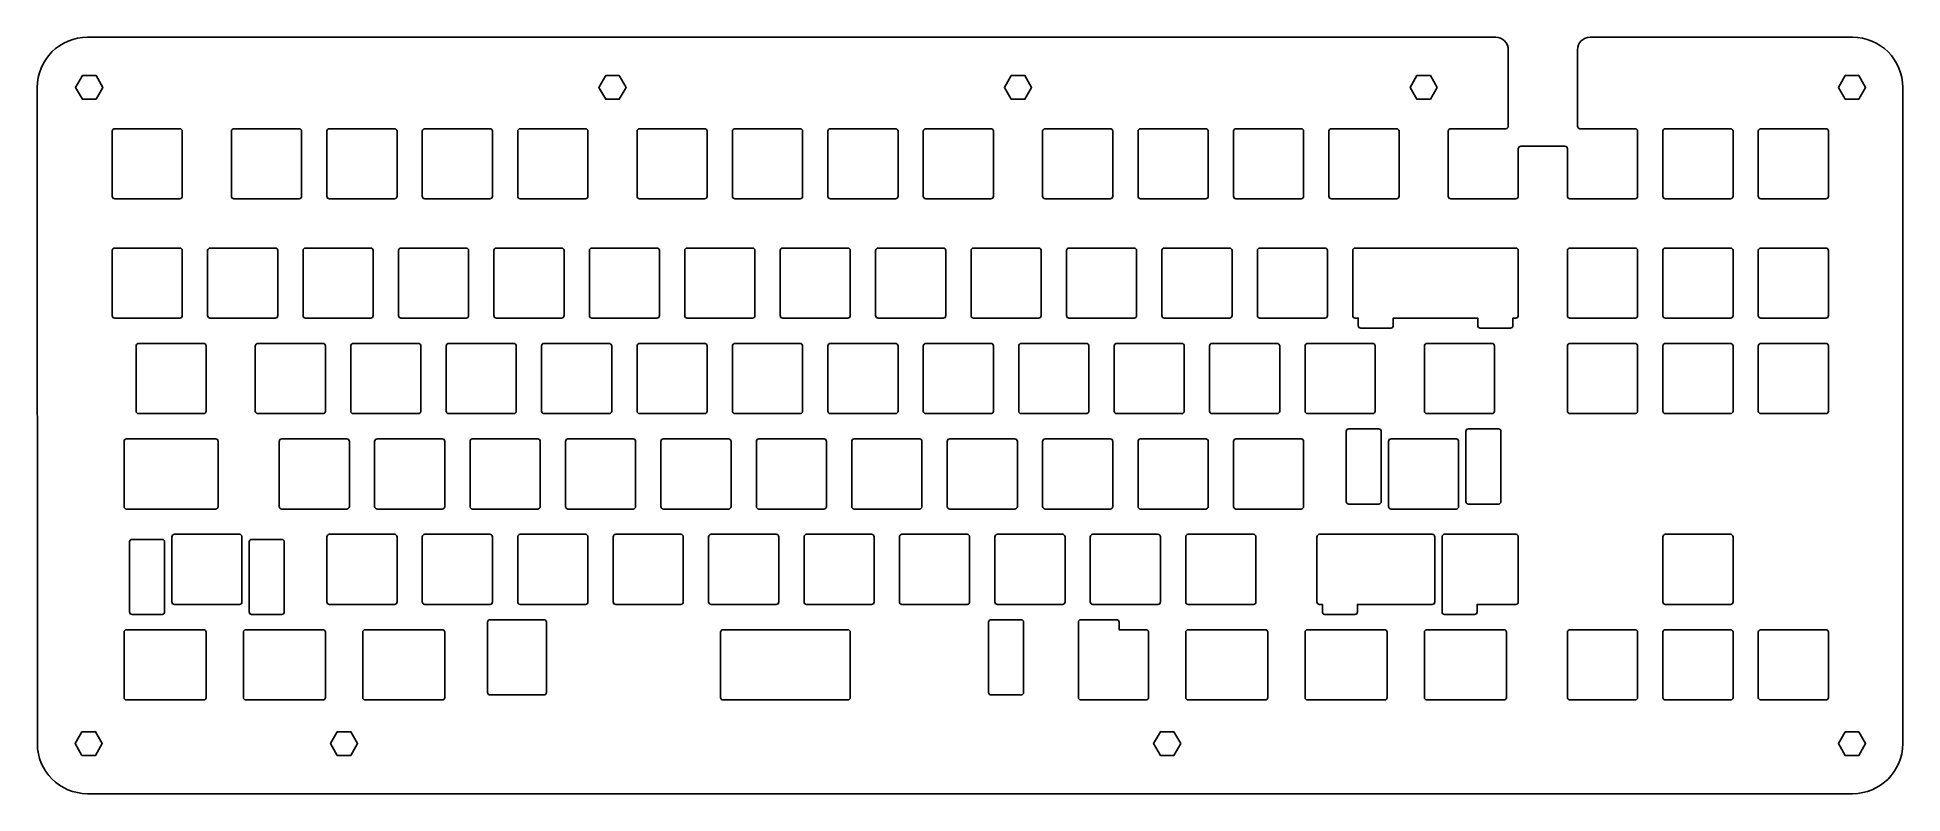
# Model space of a CAD drawing. Header units: millimetres. Extents: x -186 to 186, y -75 to 75.
import ezdxf

# ---------------------------------------------------------------- set-up
doc = ezdxf.new("R2010")
doc.units = ezdxf.units.MM
doc.layers.get('0').update_dxf_attribs({"linetype": 'CONTINUOUS'})

msp = doc.modelspace()

# ---------------------------------------------------------------- linework, layer by layer
for p, q in [((104.96, 75.49), (-176.19, 75.49)), ((176.19, 75.49), (123.77, 75.49)), ((107.46, 57.75), (107.46, 72.99)), ((121.27, 72.99), (121.27, 57.75)), ((-186.19, 65.49), (-186.18, -65.49)), ((186.19, -65.49), (186.19, 65.49)), ((95.46, 43.75), (95.46, 56.75)), ((95.96, 57.25), (106.96, 57.25)), ((121.77, 57.25), (132.77, 57.25)), ((133.27, 56.75), (133.27, 43.75)), ((109.46, 53.25), (109.46, 43.75)), ((118.77, 53.75), (109.96, 53.75)), ((119.27, 43.75), (119.27, 53.25)), ((108.96, 43.25), (95.96, 43.25)), ((132.77, 43.25), (119.77, 43.25)), ((-176.18, -75.49), (176.19, -75.49))]:
    msp.add_line(p, q)
for points in [[(-174.47, 63.14), (-173.12, 65.49), (-174.47, 67.84), (-177.19, 67.84), (-178.55, 65.49), (-177.19, 63.14)], [(-70.02, 67.84), (-72.73, 67.84), (-74.09, 65.49), (-72.73, 63.14), (-70.02, 63.14), (-68.66, 65.49)], [(8.23, 63.14), (10.95, 63.14), (12.3, 65.49), (10.95, 67.84), (8.23, 67.84), (6.88, 65.49)], [(93.27, 65.49), (91.91, 67.84), (89.2, 67.84), (87.84, 65.49), (89.2, 63.14), (91.91, 63.14)], [(174.72, 63.14), (177.43, 63.14), (178.79, 65.49), (177.43, 67.84), (174.72, 67.84), (173.36, 65.49)], [(-177.28, -67.84), (-174.57, -67.84), (-173.21, -65.49), (-174.57, -63.14), (-177.28, -63.14), (-178.64, -65.49)], [(-123.59, -67.84), (-122.24, -65.49), (-123.59, -63.14), (-126.31, -63.14), (-127.66, -65.49), (-126.31, -67.84)], [(42.07, -65.49), (40.71, -63.14), (38, -63.14), (36.64, -65.49), (38, -67.84), (40.71, -67.84)], [(174.71, -63.14), (173.36, -65.49), (174.71, -67.84), (177.43, -67.84), (178.78, -65.49), (177.43, -63.14)]]:
    msp.add_lwpolyline(points, close=True)
for points in [[(-157.74, 57.25, -0.414214), (-157.24, 56.75), (-157.24, 43.75, -0.414214), (-157.74, 43.25), (-170.74, 43.25, -0.414214), (-171.24, 43.75), (-171.24, 56.75, -0.414214), (-170.74, 57.25)], [(-133.93, 57.25), (-146.93, 57.25, 0.414214), (-147.43, 56.75), (-147.43, 43.75, 0.414214), (-146.93, 43.25), (-133.93, 43.25, 0.414214), (-133.43, 43.75), (-133.43, 56.75, 0.414214)], [(-114.38, 43.75), (-114.38, 56.75, 0.414214), (-114.88, 57.25), (-127.88, 57.25, 0.414214), (-128.38, 56.75), (-128.38, 43.75, 0.414214), (-127.88, 43.25), (-114.88, 43.25, 0.414214)], [(-109.33, 56.75, -0.414214), (-108.83, 57.25), (-95.83, 57.25, -0.414214), (-95.33, 56.75), (-95.33, 43.75, -0.414214), (-95.83, 43.25), (-108.83, 43.25, -0.414214), (-109.33, 43.75)], [(-76.28, 43.75, -0.414214), (-76.78, 43.25), (-89.78, 43.25, -0.414214), (-90.28, 43.75), (-90.28, 56.75, -0.414214), (-89.78, 57.25), (-76.78, 57.25, -0.414214), (-76.28, 56.75)], [(-52.97, 57.25), (-65.97, 57.25, 0.414214), (-66.47, 56.75), (-66.47, 43.75, 0.414214), (-65.97, 43.25), (-52.97, 43.25, 0.414214), (-52.47, 43.75), (-52.47, 56.75, 0.414214)], [(-47.42, 56.75), (-47.42, 43.75, 0.414214), (-46.92, 43.25), (-33.92, 43.25, 0.414214), (-33.42, 43.75), (-33.42, 56.75, 0.414214), (-33.92, 57.25), (-46.92, 57.25, 0.414214)], [(-27.87, 43.25, -0.414214), (-28.37, 43.75), (-28.37, 56.75, -0.414214), (-27.87, 57.25), (-14.87, 57.25, -0.414214), (-14.37, 56.75), (-14.37, 43.75, -0.414214), (-14.87, 43.25)], [(-8.82, 43.25), (4.18, 43.25, 0.414214), (4.68, 43.75), (4.68, 56.75, 0.414214), (4.18, 57.25), (-8.82, 57.25, 0.414214), (-9.32, 56.75), (-9.32, 43.75, 0.414214)], [(28, 57.25), (15, 57.25, 0.414214), (14.5, 56.75), (14.5, 43.75, 0.414214), (15, 43.25), (28, 43.25, 0.414214), (28.5, 43.75), (28.5, 56.75, 0.414214)], [(33.55, 56.75, -0.414214), (34.05, 57.25), (47.05, 57.25, -0.414214), (47.55, 56.75), (47.55, 43.75, -0.414214), (47.05, 43.25), (34.05, 43.25, -0.414214), (33.55, 43.75)], [(66.1, 57.25), (53.1, 57.25, 0.414214), (52.6, 56.75), (52.6, 43.75, 0.414214), (53.1, 43.25), (66.1, 43.25, 0.414214), (66.6, 43.75), (66.6, 56.75, 0.414214)], [(72.15, 43.25), (85.15, 43.25, 0.414214), (85.65, 43.75), (85.65, 56.75, 0.414214), (85.15, 57.25), (72.15, 57.25, 0.414214), (71.65, 56.75), (71.65, 43.75, 0.414214)], [(151.82, 57.25, -0.414214), (152.32, 56.75), (152.32, 43.75, -0.414214), (151.82, 43.25), (138.82, 43.25, -0.414214), (138.32, 43.75), (138.32, 56.75, -0.414214), (138.82, 57.25)], [(157.87, 43.25), (170.87, 43.25, 0.414214), (171.37, 43.75), (171.37, 56.75, 0.414214), (170.87, 57.25), (157.87, 57.25, 0.414214), (157.37, 56.75), (157.37, 43.75, 0.414214)], [(-170.74, 19.43), (-157.74, 19.43, 0.414214), (-157.24, 19.93), (-157.24, 32.93, 0.414214), (-157.74, 33.43), (-170.74, 33.43, 0.414214), (-171.24, 32.93), (-171.24, 19.93, 0.414214)], [(-138.19, 19.93), (-138.19, 32.93, 0.414214), (-138.69, 33.43), (-151.69, 33.43, 0.414214), (-152.19, 32.93), (-152.19, 19.93, 0.414214), (-151.69, 19.43), (-138.69, 19.43, 0.414214)], [(-119.64, 33.43), (-132.64, 33.43, 0.414214), (-133.14, 32.93), (-133.14, 19.93, 0.414214), (-132.64, 19.43), (-119.64, 19.43, 0.414214), (-119.14, 19.93), (-119.14, 32.93, 0.414214)], [(-114.09, 32.93), (-114.09, 19.93, 0.414214), (-113.59, 19.43), (-100.59, 19.43, 0.414214), (-100.09, 19.93), (-100.09, 32.93, 0.414214), (-100.59, 33.43), (-113.59, 33.43, 0.414214)], [(-95.04, 32.93, -0.414214), (-94.54, 33.43), (-81.54, 33.43, -0.414214), (-81.04, 32.93), (-81.04, 19.93, -0.414214), (-81.54, 19.43), (-94.54, 19.43, -0.414214), (-95.04, 19.93)], [(-75.99, 32.93), (-75.99, 19.93, 0.414214), (-75.49, 19.43), (-62.49, 19.43, 0.414214), (-61.99, 19.93), (-61.99, 32.93, 0.414214), (-62.49, 33.43), (-75.49, 33.43, 0.414214)], [(-43.44, 33.43), (-56.44, 33.43, 0.414214), (-56.94, 32.93), (-56.94, 19.93, 0.414214), (-56.44, 19.43), (-43.44, 19.43, 0.414214), (-42.94, 19.93), (-42.94, 32.93, 0.414214)], [(-37.39, 19.43), (-24.39, 19.43, 0.414214), (-23.89, 19.93), (-23.89, 32.93, 0.414214), (-24.39, 33.43), (-37.39, 33.43, 0.414214), (-37.89, 32.93), (-37.89, 19.93, 0.414214)], [(-18.84, 32.93, -0.414214), (-18.34, 33.43), (-5.34, 33.43, -0.414214), (-4.84, 32.93), (-4.84, 19.93, -0.414214), (-5.34, 19.43), (-18.34, 19.43, -0.414214), (-18.84, 19.93)], [(13.71, 33.43, -0.414214), (14.21, 32.93), (14.21, 19.93, -0.414214), (13.71, 19.43), (0.71, 19.43, -0.414214), (0.21, 19.93), (0.21, 32.93, -0.414214), (0.71, 33.43)], [(33.26, 19.93), (33.26, 32.93, 0.414214), (32.76, 33.43), (19.76, 33.43, 0.414214), (19.26, 32.93), (19.26, 19.93, 0.414214), (19.76, 19.43), (32.76, 19.43, 0.414214)], [(52.31, 19.93), (52.31, 32.93, 0.414214), (51.81, 33.43), (38.81, 33.43, 0.414214), (38.31, 32.93), (38.31, 19.93, 0.414214), (38.81, 19.43), (51.81, 19.43, 0.414214)], [(57.86, 19.43, -0.414214), (57.36, 19.93), (57.36, 32.93, -0.414214), (57.86, 33.43), (70.86, 33.43, -0.414214), (71.36, 32.93), (71.36, 19.93, -0.414214), (70.86, 19.43)], [(84.5, 17.93, -0.414214), (84, 17.43), (78, 17.43, -0.414214), (77.5, 17.93), (77.5, 19.43), (76.91, 19.43, -0.414214), (76.41, 19.93), (76.41, 32.93, -0.414214), (76.91, 33.43), (108.96, 33.43, -0.414214), (109.46, 32.93), (109.46, 19.93, -0.414214), (108.96, 19.43), (108.37, 19.43), (108.37, 17.93, -0.414214), (107.87, 17.43), (101.87, 17.43, -0.414214), (101.37, 17.93), (101.37, 19.43), (84.5, 19.43)], [(119.27, 32.93, -0.414214), (119.77, 33.43), (132.77, 33.43, -0.414214), (133.27, 32.93), (133.27, 19.93, -0.414214), (132.77, 19.43), (119.77, 19.43, -0.414214), (119.27, 19.93)], [(151.82, 33.43), (138.82, 33.43, 0.414214), (138.32, 32.93), (138.32, 19.93, 0.414214), (138.82, 19.43), (151.82, 19.43, 0.414214), (152.32, 19.93), (152.32, 32.93, 0.414214)], [(157.37, 32.93, -0.414214), (157.87, 33.43), (170.87, 33.43, -0.414214), (171.37, 32.93), (171.37, 19.93, -0.414214), (170.87, 19.43), (157.87, 19.43, -0.414214), (157.37, 19.93)], [(-152.98, 14.38, -0.414214), (-152.48, 13.88), (-152.48, 0.88, -0.414214), (-152.98, 0.38), (-165.98, 0.38, -0.414214), (-166.48, 0.88), (-166.48, 13.88, -0.414214), (-165.98, 14.38)], [(-142.17, 0.38), (-129.17, 0.38, 0.414214), (-128.67, 0.88), (-128.67, 13.88, 0.414214), (-129.17, 14.38), (-142.17, 14.38, 0.414214), (-142.67, 13.88), (-142.67, 0.88, 0.414214)], [(-109.62, 0.88), (-109.62, 13.88, 0.414214), (-110.12, 14.38), (-123.12, 14.38, 0.414214), (-123.62, 13.88), (-123.62, 0.88, 0.414214), (-123.12, 0.38), (-110.12, 0.38, 0.414214)], [(-91.07, 14.38, -0.414214), (-90.57, 13.88), (-90.57, 0.88, -0.414214), (-91.07, 0.38), (-104.07, 0.38, -0.414214), (-104.57, 0.88), (-104.57, 13.88, -0.414214), (-104.07, 14.38)], [(-85.52, 13.88), (-85.52, 0.88, 0.414214), (-85.02, 0.38), (-72.02, 0.38, 0.414214), (-71.52, 0.88), (-71.52, 13.88, 0.414214), (-72.02, 14.38), (-85.02, 14.38, 0.414214)], [(-65.97, 0.38), (-52.97, 0.38, 0.414214), (-52.47, 0.88), (-52.47, 13.88, 0.414214), (-52.97, 14.38), (-65.97, 14.38, 0.414214), (-66.47, 13.88), (-66.47, 0.88, 0.414214)], [(-46.92, 0.38, -0.414214), (-47.42, 0.88), (-47.42, 13.88, -0.414214), (-46.92, 14.38), (-33.92, 14.38, -0.414214), (-33.42, 13.88), (-33.42, 0.88, -0.414214), (-33.92, 0.38)], [(-14.87, 14.38, -0.414214), (-14.37, 13.88), (-14.37, 0.88, -0.414214), (-14.87, 0.38), (-27.87, 0.38, -0.414214), (-28.37, 0.88), (-28.37, 13.88, -0.414214), (-27.87, 14.38)], [(4.68, 0.88, -0.414214), (4.18, 0.38), (-8.82, 0.38, -0.414214), (-9.32, 0.88), (-9.32, 13.88, -0.414214), (-8.82, 14.38), (4.18, 14.38, -0.414214), (4.68, 13.88)], [(23.23, 14.38), (10.23, 14.38, 0.414214), (9.73, 13.88), (9.73, 0.88, 0.414214), (10.23, 0.38), (23.23, 0.38, 0.414214), (23.73, 0.88), (23.73, 13.88, 0.414214)], [(42.28, 14.38), (29.28, 14.38, 0.414214), (28.78, 13.88), (28.78, 0.88, 0.414214), (29.28, 0.38), (42.28, 0.38, 0.414214), (42.78, 0.88), (42.78, 13.88, 0.414214)], [(61.83, 0.88), (61.83, 13.88, 0.414214), (61.33, 14.38), (48.33, 14.38, 0.414214), (47.83, 13.88), (47.83, 0.88, 0.414214), (48.33, 0.38), (61.33, 0.38, 0.414214)], [(67.38, 0.38), (80.38, 0.38, 0.414214), (80.88, 0.88), (80.88, 13.88, 0.414214), (80.38, 14.38), (67.38, 14.38, 0.414214), (66.88, 13.88), (66.88, 0.88, 0.414214)], [(91.2, 0.38), (104.2, 0.38, 0.414214), (104.7, 0.88), (104.7, 13.88, 0.414214), (104.2, 14.38), (91.2, 14.38, 0.414214), (90.7, 13.88), (90.7, 0.88, 0.414214)], [(119.27, 13.88, -0.414214), (119.77, 14.38), (132.77, 14.38, -0.414214), (133.27, 13.88), (133.27, 0.88, -0.414214), (132.77, 0.38), (119.77, 0.38, -0.414214), (119.27, 0.88)], [(138.32, 13.88), (138.32, 0.88, 0.414214), (138.82, 0.38), (151.82, 0.38, 0.414214), (152.32, 0.88), (152.32, 13.88, 0.414214), (151.82, 14.38), (138.82, 14.38, 0.414214)], [(157.87, 0.38), (170.87, 0.38, 0.414214), (171.37, 0.88), (171.37, 13.88, 0.414214), (170.87, 14.38), (157.87, 14.38, 0.414214), (157.37, 13.88), (157.37, 0.88, 0.414214)], [(82.11, -17.17, -0.414214), (81.61, -17.67), (75.61, -17.67, -0.414214), (75.11, -17.17), (75.11, -3.17, -0.414214), (75.61, -2.67), (81.61, -2.67, -0.414214), (82.11, -3.17)], [(99.49, -17.67), (105.49, -17.67, 0.414214), (105.99, -17.17), (105.99, -3.17, 0.414214), (105.49, -2.67), (99.49, -2.67, 0.414214), (98.99, -3.17), (98.99, -17.17, 0.414214)], [(-150.1, -18.17, -0.414214), (-150.6, -18.67), (-168.36, -18.67, -0.414214), (-168.86, -18.17), (-168.86, -5.17, -0.414214), (-168.36, -4.67), (-150.6, -4.67, -0.414214), (-150.1, -5.17)], [(-137.9, -5.17, -0.414214), (-137.4, -4.67), (-124.4, -4.67, -0.414214), (-123.9, -5.17), (-123.9, -18.17, -0.414214), (-124.4, -18.67), (-137.4, -18.67, -0.414214), (-137.9, -18.17)], [(-118.35, -18.67), (-105.35, -18.67, 0.414214), (-104.85, -18.17), (-104.85, -5.17, 0.414214), (-105.35, -4.67), (-118.35, -4.67, 0.414214), (-118.85, -5.17), (-118.85, -18.17, 0.414214)], [(-85.8, -18.17, -0.414214), (-86.3, -18.67), (-99.3, -18.67, -0.414214), (-99.8, -18.17), (-99.8, -5.17, -0.414214), (-99.3, -4.67), (-86.3, -4.67, -0.414214), (-85.8, -5.17)], [(-80.25, -18.67), (-67.25, -18.67, 0.414214), (-66.75, -18.17), (-66.75, -5.17, 0.414214), (-67.25, -4.67), (-80.25, -4.67, 0.414214), (-80.75, -5.17), (-80.75, -18.17, 0.414214)], [(-48.2, -4.67), (-61.2, -4.67, 0.414214), (-61.7, -5.17), (-61.7, -18.17, 0.414214), (-61.2, -18.67), (-48.2, -18.67, 0.414214), (-47.7, -18.17), (-47.7, -5.17, 0.414214)], [(-42.65, -5.17, -0.414214), (-42.15, -4.67), (-29.15, -4.67, -0.414214), (-28.65, -5.17), (-28.65, -18.17, -0.414214), (-29.15, -18.67), (-42.15, -18.67, -0.414214), (-42.65, -18.17)], [(-9.6, -18.17), (-9.6, -5.17, 0.414214), (-10.1, -4.67), (-23.1, -4.67, 0.414214), (-23.6, -5.17), (-23.6, -18.17, 0.414214), (-23.1, -18.67), (-10.1, -18.67, 0.414214)], [(9.45, -18.17, -0.414214), (8.95, -18.67), (-4.05, -18.67, -0.414214), (-4.55, -18.17), (-4.55, -5.17, -0.414214), (-4.05, -4.67), (8.95, -4.67, -0.414214), (9.45, -5.17)], [(28.5, -18.17), (28.5, -5.17, 0.414214), (28, -4.67), (15, -4.67, 0.414214), (14.5, -5.17), (14.5, -18.17, 0.414214), (15, -18.67), (28, -18.67, 0.414214)], [(47.05, -4.67, -0.414214), (47.55, -5.17), (47.55, -18.17, -0.414214), (47.05, -18.67), (34.05, -18.67, -0.414214), (33.55, -18.17), (33.55, -5.17, -0.414214), (34.05, -4.67)], [(66.6, -18.17), (66.6, -5.17, 0.414214), (66.1, -4.67), (53.1, -4.67, 0.414214), (52.6, -5.17), (52.6, -18.17, 0.414214), (53.1, -18.67), (66.1, -18.67, 0.414214)], [(83.55, -5.17), (83.55, -18.17, 0.414214), (84.05, -18.67), (97.05, -18.67, 0.414214), (97.55, -18.17), (97.55, -5.17, 0.414214), (97.05, -4.67), (84.05, -4.67, 0.414214)], [(-161.27, -24.72, -0.414214), (-160.77, -25.22), (-160.77, -39.22, -0.414214), (-161.27, -39.72), (-167.27, -39.72, -0.414214), (-167.77, -39.22), (-167.77, -25.22, -0.414214), (-167.27, -24.72)], [(-145.33, -37.22), (-145.33, -24.22, 0.414214), (-145.83, -23.72), (-158.83, -23.72, 0.414214), (-159.33, -24.22), (-159.33, -37.22, 0.414214), (-158.83, -37.72), (-145.83, -37.72, 0.414214)], [(-143.4, -39.72), (-137.4, -39.72, 0.414214), (-136.9, -39.22), (-136.9, -25.22, 0.414214), (-137.4, -24.72), (-143.4, -24.72, 0.414214), (-143.9, -25.22), (-143.9, -39.22, 0.414214)], [(-114.38, -37.22, -0.414214), (-114.88, -37.72), (-127.88, -37.72, -0.414214), (-128.38, -37.22), (-128.38, -24.22, -0.414214), (-127.88, -23.72), (-114.88, -23.72, -0.414214), (-114.38, -24.22)], [(-95.83, -23.72), (-108.83, -23.72, 0.414214), (-109.33, -24.22), (-109.33, -37.22, 0.414214), (-108.83, -37.72), (-95.83, -37.72, 0.414214), (-95.33, -37.22), (-95.33, -24.22, 0.414214)], [(-76.28, -37.22), (-76.28, -24.22, 0.414214), (-76.78, -23.72), (-89.78, -23.72, 0.414214), (-90.28, -24.22), (-90.28, -37.22, 0.414214), (-89.78, -37.72), (-76.78, -37.72, 0.414214)], [(-57.23, -37.22, -0.414214), (-57.73, -37.72), (-70.73, -37.72, -0.414214), (-71.23, -37.22), (-71.23, -24.22, -0.414214), (-70.73, -23.72), (-57.73, -23.72, -0.414214), (-57.23, -24.22)], [(-38.18, -37.22), (-38.18, -24.22, 0.414214), (-38.68, -23.72), (-51.68, -23.72, 0.414214), (-52.18, -24.22), (-52.18, -37.22, 0.414214), (-51.68, -37.72), (-38.68, -37.72, 0.414214)], [(-33.13, -24.22), (-33.13, -37.22, 0.414214), (-32.63, -37.72), (-19.63, -37.72, 0.414214), (-19.13, -37.22), (-19.13, -24.22, 0.414214), (-19.63, -23.72), (-32.63, -23.72, 0.414214)], [(-0.08, -37.22, -0.414214), (-0.58, -37.72), (-13.58, -37.72, -0.414214), (-14.08, -37.22), (-14.08, -24.22, -0.414214), (-13.58, -23.72), (-0.58, -23.72, -0.414214), (-0.08, -24.22)], [(4.97, -24.22), (4.97, -37.22, 0.414214), (5.47, -37.72), (18.47, -37.72, 0.414214), (18.97, -37.22), (18.97, -24.22, 0.414214), (18.47, -23.72), (5.47, -23.72, 0.414214)], [(24.52, -37.72), (37.52, -37.72, 0.414214), (38.02, -37.22), (38.02, -24.22, 0.414214), (37.52, -23.72), (24.52, -23.72, 0.414214), (24.02, -24.22), (24.02, -37.22, 0.414214)], [(56.57, -23.72), (43.57, -23.72, 0.414214), (43.07, -24.22), (43.07, -37.22, 0.414214), (43.57, -37.72), (56.57, -37.72, 0.414214), (57.07, -37.22), (57.07, -24.22, 0.414214)], [(92.79, -37.22, -0.414214), (92.29, -37.72), (77.35, -37.72), (77.35, -39.22, -0.414214), (76.85, -39.72), (70.85, -39.72, -0.414214), (70.35, -39.22), (70.35, -37.72), (69.77, -37.72, -0.414214), (69.27, -37.22), (69.27, -24.22, -0.414214), (69.77, -23.72), (92.29, -23.72, -0.414214), (92.79, -24.22)], [(108.96, -23.72), (94.73, -23.72, 0.414214), (94.23, -24.22), (94.23, -39.22, 0.414214), (94.73, -39.72), (100.73, -39.72, 0.414214), (101.23, -39.22), (101.23, -37.72), (108.96, -37.72, 0.414214), (109.46, -37.22), (109.46, -24.22, 0.414214)], [(138.82, -37.72), (151.82, -37.72, 0.414214), (152.32, -37.22), (152.32, -24.22, 0.414214), (151.82, -23.72), (138.82, -23.72, 0.414214), (138.32, -24.22), (138.32, -37.22, 0.414214)], [(-96.3, -41.27, -0.414214), (-95.8, -40.77), (-85.04, -40.77, -0.414214), (-84.54, -41.27), (-84.54, -55.27, -0.414214), (-85.04, -55.77), (-95.8, -55.77, -0.414214), (-96.3, -55.27)], [(4.2, -55.77, -0.414214), (3.7, -55.27), (3.7, -41.27, -0.414214), (4.2, -40.77), (10.2, -40.77, -0.414214), (10.7, -41.27), (10.7, -55.27, -0.414214), (10.2, -55.77)], [(22.14, -56.77, -0.414214), (21.64, -56.27), (21.64, -41.27, -0.414214), (22.14, -40.77), (29.26, -40.77, -0.414214), (29.76, -41.27), (29.76, -42.77), (35.14, -42.77, -0.414214), (35.64, -43.27), (35.64, -56.27, -0.414214), (35.14, -56.77)], [(-152.48, -56.27, -0.414214), (-152.98, -56.77), (-168.36, -56.77, -0.414214), (-168.86, -56.27), (-168.86, -43.27, -0.414214), (-168.36, -42.77), (-152.98, -42.77, -0.414214), (-152.48, -43.27)], [(-145.05, -43.27), (-145.05, -56.27, 0.414214), (-144.55, -56.77), (-129.17, -56.77, 0.414214), (-128.67, -56.27), (-128.67, -43.27, 0.414214), (-129.17, -42.77), (-144.55, -42.77, 0.414214)], [(-121.23, -43.27), (-121.23, -56.27, 0.414214), (-120.73, -56.77), (-105.35, -56.77, 0.414214), (-104.85, -56.27), (-104.85, -43.27, 0.414214), (-105.35, -42.77), (-120.73, -42.77, 0.414214)], [(-49.3, -56.77, -0.414214), (-49.8, -56.27), (-49.8, -43.27, -0.414214), (-49.3, -42.77), (-24.39, -42.77, -0.414214), (-23.89, -43.27), (-23.89, -56.27, -0.414214), (-24.39, -56.77)], [(43.07, -43.27, -0.414214), (43.57, -42.77), (58.95, -42.77, -0.414214), (59.45, -43.27), (59.45, -56.27, -0.414214), (58.95, -56.77), (43.57, -56.77, -0.414214), (43.07, -56.27)], [(83.27, -56.27), (83.27, -43.27, 0.414214), (82.77, -42.77), (67.38, -42.77, 0.414214), (66.88, -43.27), (66.88, -56.27, 0.414214), (67.38, -56.77), (82.77, -56.77, 0.414214)], [(90.7, -43.27, -0.414214), (91.2, -42.77), (106.58, -42.77, -0.414214), (107.08, -43.27), (107.08, -56.27, -0.414214), (106.58, -56.77), (91.2, -56.77, -0.414214), (90.7, -56.27)], [(132.77, -42.77, -0.414214), (133.27, -43.27), (133.27, -56.27, -0.414214), (132.77, -56.77), (119.77, -56.77, -0.414214), (119.27, -56.27), (119.27, -43.27, -0.414214), (119.77, -42.77)], [(138.32, -43.27), (138.32, -56.27, 0.414214), (138.82, -56.77), (151.82, -56.77, 0.414214), (152.32, -56.27), (152.32, -43.27, 0.414214), (151.82, -42.77), (138.82, -42.77, 0.414214)], [(157.87, -56.77), (170.87, -56.77, 0.414214), (171.37, -56.27), (171.37, -43.27, 0.414214), (170.87, -42.77), (157.87, -42.77, 0.414214), (157.37, -43.27), (157.37, -56.27, 0.414214)]]:
    msp.add_lwpolyline(points, format="xyb", close=True)
for centre, radius, start, end in [((-176.19, 65.49), 10, 90.0002, 180.0047), ((104.96, 72.99), 2.5, 0.0002, 90.0002), ((123.77, 72.99), 2.5, 90.0002, 180.0002), ((176.19, 65.49), 10, 0, 90.0002), ((95.96, 56.75), 0.5, 90, 180), ((106.96, 57.75), 0.5, -90, 0.0002), ((121.77, 57.75), 0.5, 180.0002, 270), ((132.77, 56.75), 0.5, 0, 90), ((109.96, 53.25), 0.5, 90, 180), ((118.77, 53.25), 0.5, 0, 90), ((95.96, 43.75), 0.5, 180, 270), ((108.96, 43.75), 0.5, -90, 0), ((119.77, 43.75), 0.5, 180, 270), ((132.77, 43.75), 0.5, -90, 0), ((-176.18, -65.49), 10, 180.0047, 270), ((176.19, -65.49), 10, -90, 0)]:
    msp.add_arc(centre, radius, start, end)

doc.saveas('drawing.dxf')
